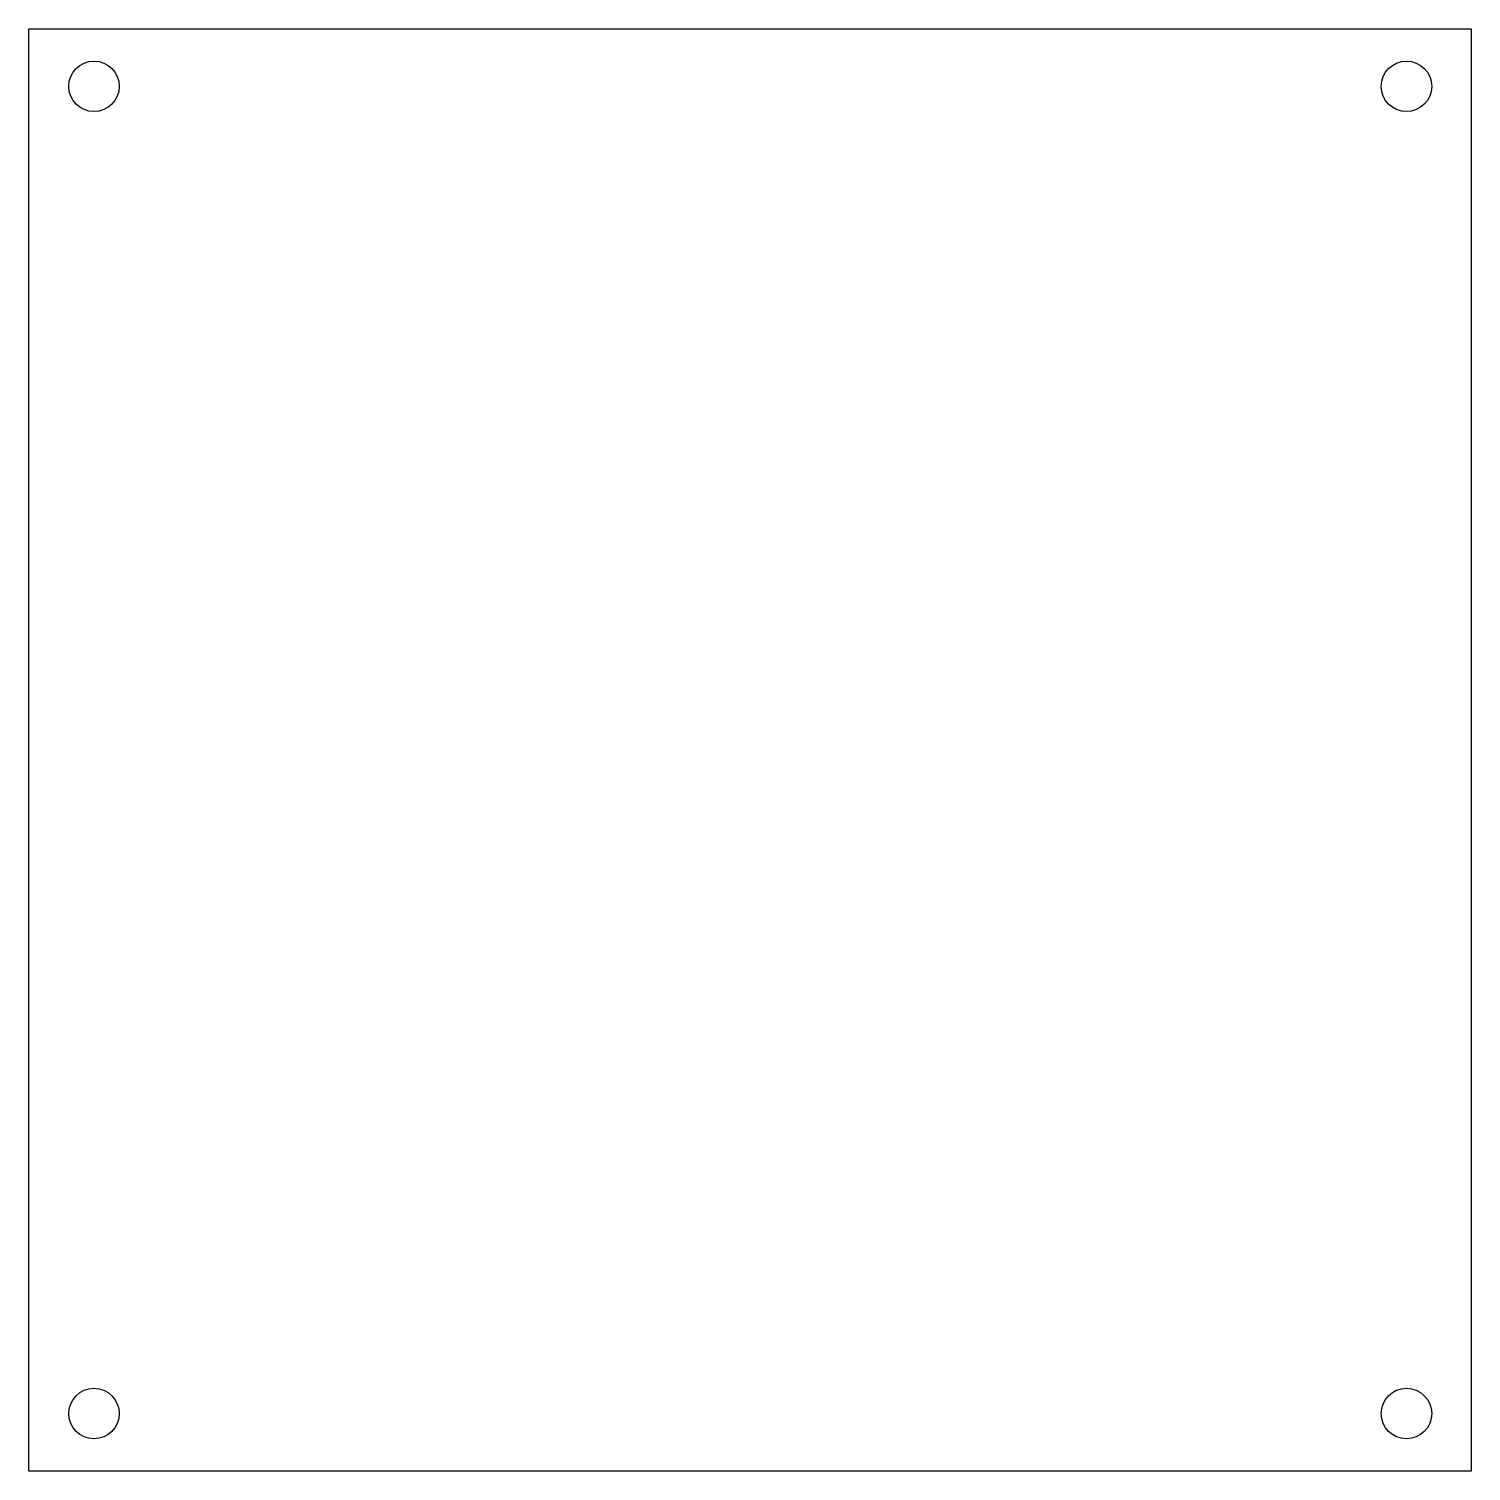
# Model space of a CAD drawing. Header units: millimetres. Extents: x 1477 to 1577, y -551 to -451.
import ezdxf

# ---------------------------------------------------------------- set-up
doc = ezdxf.new("R2010")
doc.units = ezdxf.units.MM

msp = doc.modelspace()

# ---------------------------------------------------------------- linework, layer by layer
at = {"color": 2}
msp.add_lwpolyline([(1476.55, -450.53), (1576.55, -450.53), (1576.55, -550.53), (1476.55, -550.53), (1476.55, -450.53)], dxfattribs=at)
for centre in [(1481.07, -454.52), (1572.07, -454.52), (1481.07, -546.54), (1572.07, -546.54)]:
    msp.add_circle(centre, 1.75)

doc.saveas('drawing.dxf')
